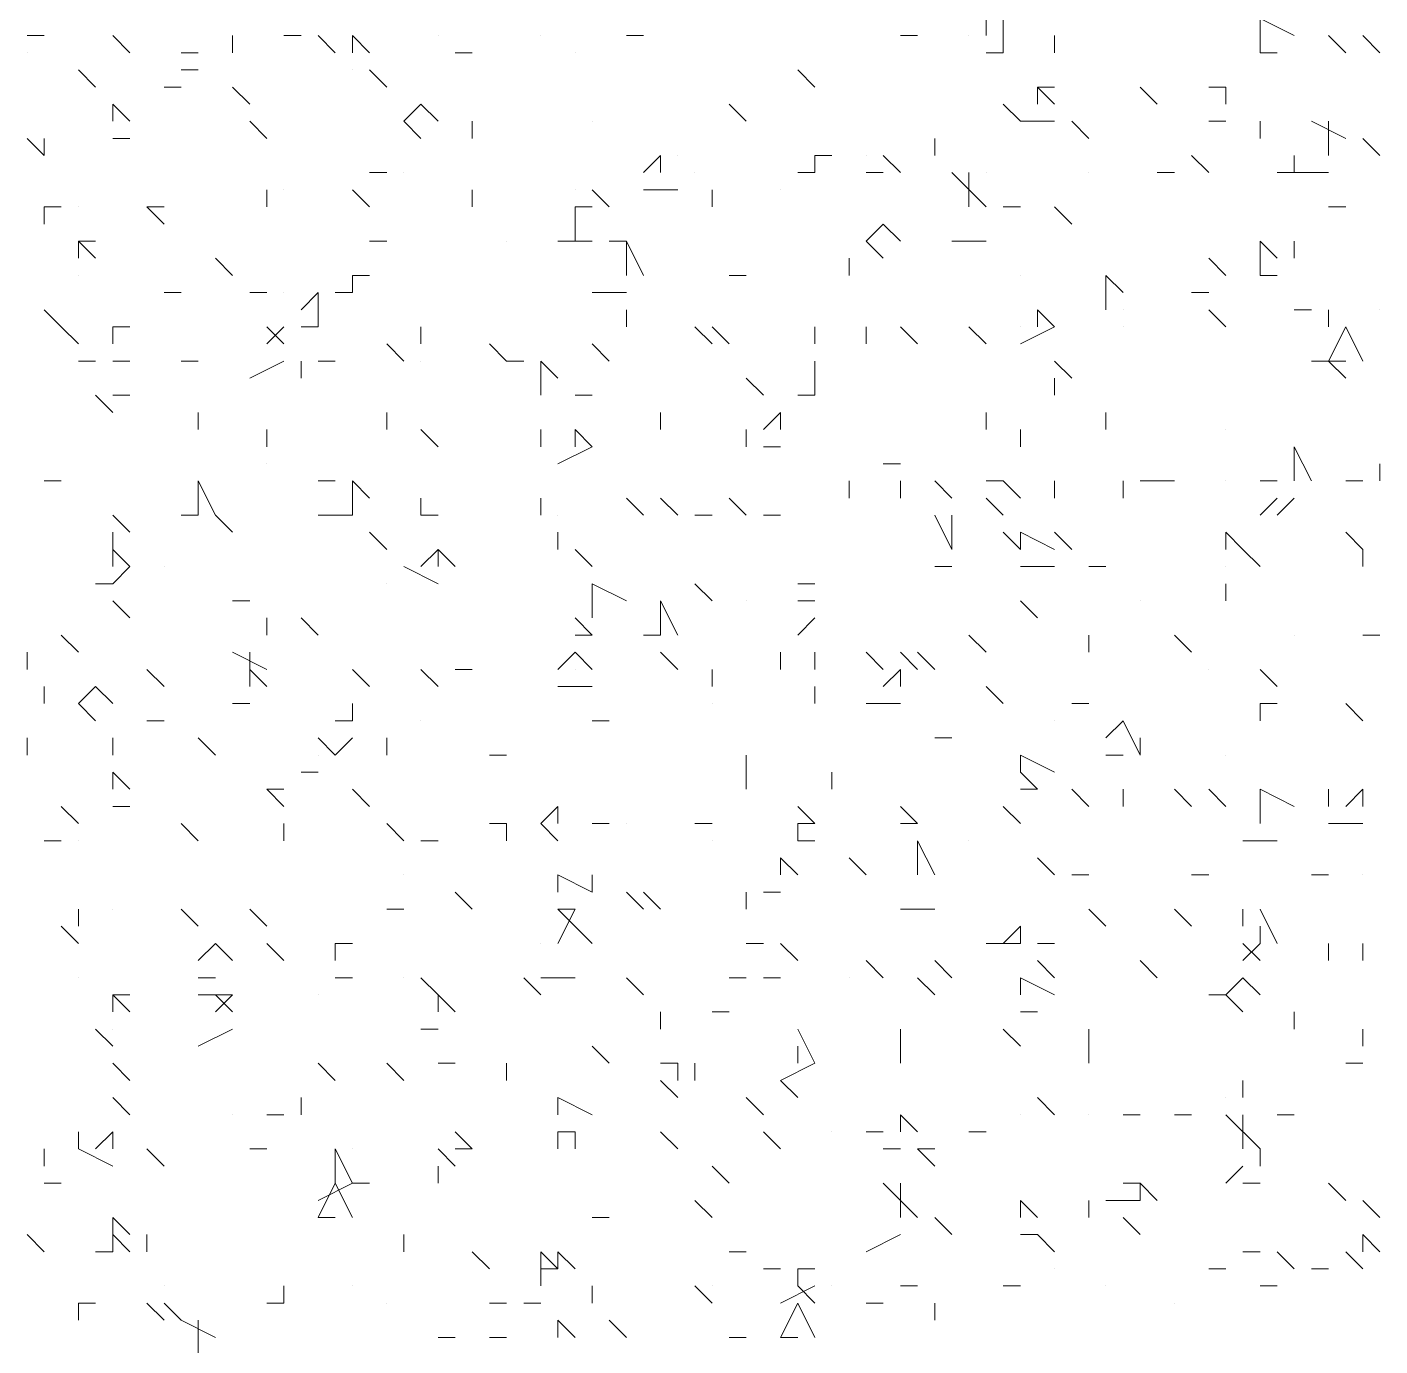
# Model space of a CAD drawing. Header units: millimetres. Extents: x 2928 to 3112, y 1220 to 1280.
# Drawn here: x 3000.0355 to 3000.2988, y 1265.4423 to 1265.699 of the extents above; entities that cross this region are included whole.
import ezdxf

# ---------------------------------------------------------------- set-up
doc = ezdxf.new("R2010")
doc.units = ezdxf.units.MM

msp = doc.modelspace()

# ---------------------------------------------------------------- linework, layer by layer
at = {"color": 92, "linetype": 'Continuous', "lineweight": 5, "true_color": 0x00b800}
for points in [[(3000.22216, 1265.70064), (3000.22216, 1265.6973), (3000.22216, 1265.6973)], [(3000.22549, 1265.70064), (3000.22549, 1265.69397), (3000.22549, 1265.69397)], [(3000.27549, 1265.70064), (3000.28216, 1265.6973), (3000.28216, 1265.6973)], [(3000.27549, 1265.70064), (3000.27549, 1265.69397), (3000.27549, 1265.69397)], [(3000.03882, 1265.6973), (3000.03549, 1265.6973), (3000.03549, 1265.6973)], [(3000.05549, 1265.69397), (3000.05216, 1265.6973), (3000.05216, 1265.6973)], [(3000.07549, 1265.69397), (3000.07549, 1265.6973), (3000.07549, 1265.6973)], [(3000.08549, 1265.6973), (3000.08882, 1265.6973), (3000.08882, 1265.6973)], [(3000.09549, 1265.69397), (3000.09216, 1265.6973), (3000.09216, 1265.6973)], [(3000.09882, 1265.6973), (3000.10216, 1265.69397), (3000.10216, 1265.69397)], [(3000.09882, 1265.6973), (3000.09882, 1265.69397), (3000.09882, 1265.69397)], [(3000.15549, 1265.6973), (3000.15216, 1265.6973), (3000.15216, 1265.6973)], [(3000.20883, 1265.6973), (3000.20549, 1265.6973), (3000.20549, 1265.6973)], [(3000.23549, 1265.69397), (3000.23549, 1265.6973), (3000.23549, 1265.6973)], [(3000.29216, 1265.69397), (3000.28883, 1265.6973), (3000.28883, 1265.6973)], [(3000.29883, 1265.69397), (3000.29549, 1265.6973), (3000.29549, 1265.6973)], [(3000.06882, 1265.69397), (3000.06549, 1265.69397), (3000.06549, 1265.69397)], [(3000.12216, 1265.69397), (3000.11882, 1265.69397), (3000.11882, 1265.69397)], [(3000.22216, 1265.69397), (3000.22549, 1265.69397), (3000.22549, 1265.69397)], [(3000.27549, 1265.69397), (3000.27883, 1265.69397), (3000.27883, 1265.69397)], [(3000.04882, 1265.6873), (3000.04549, 1265.69064), (3000.04549, 1265.69064)], [(3000.06549, 1265.69064), (3000.06882, 1265.69064), (3000.06882, 1265.69064)], [(3000.10549, 1265.6873), (3000.10216, 1265.69064), (3000.10216, 1265.69064)], [(3000.18882, 1265.6873), (3000.18549, 1265.69064), (3000.18549, 1265.69064)], [(3000.06549, 1265.6873), (3000.06216, 1265.6873), (3000.06216, 1265.6873)], [(3000.07882, 1265.68397), (3000.07549, 1265.6873), (3000.07549, 1265.6873)], [(3000.23216, 1265.6873), (3000.23549, 1265.6873), (3000.23549, 1265.6873)], [(3000.23216, 1265.6873), (3000.23216, 1265.68397), (3000.23216, 1265.68397)], [(3000.23549, 1265.68397), (3000.23216, 1265.6873), (3000.23216, 1265.6873)], [(3000.25549, 1265.68397), (3000.25216, 1265.6873), (3000.25216, 1265.6873)], [(3000.26883, 1265.6873), (3000.26549, 1265.6873), (3000.26549, 1265.6873)], [(3000.26883, 1265.6873), (3000.26883, 1265.68397), (3000.26883, 1265.68397)], [(3000.26883, 1265.6873), (3000.26883, 1265.68397), (3000.26883, 1265.68397)], [(3000.05216, 1265.68397), (3000.05549, 1265.68064), (3000.05549, 1265.68064)], [(3000.05216, 1265.68397), (3000.05216, 1265.68064), (3000.05216, 1265.68064)], [(3000.11216, 1265.68397), (3000.10882, 1265.68064), (3000.10882, 1265.68064)], [(3000.11216, 1265.68397), (3000.11549, 1265.68064), (3000.11549, 1265.68064)], [(3000.17549, 1265.68064), (3000.17216, 1265.68397), (3000.17216, 1265.68397)], [(3000.22883, 1265.68064), (3000.22549, 1265.68397), (3000.22549, 1265.68397)], [(3000.08216, 1265.6773), (3000.07882, 1265.68064), (3000.07882, 1265.68064)], [(3000.10882, 1265.68064), (3000.11216, 1265.6773), (3000.11216, 1265.6773)], [(3000.12216, 1265.6773), (3000.12216, 1265.68064), (3000.12216, 1265.68064)], [(3000.22883, 1265.68064), (3000.23549, 1265.68064), (3000.23549, 1265.68064)], [(3000.24216, 1265.6773), (3000.23883, 1265.68064), (3000.23883, 1265.68064)], [(3000.26549, 1265.68064), (3000.26883, 1265.68064), (3000.26883, 1265.68064)], [(3000.27549, 1265.6773), (3000.27549, 1265.68064), (3000.27549, 1265.68064)], [(3000.28549, 1265.68064), (3000.29216, 1265.6773), (3000.29216, 1265.6773)], [(3000.28883, 1265.68064), (3000.28883, 1265.67397), (3000.28883, 1265.67397)], [(3000.03882, 1265.67397), (3000.03549, 1265.6773), (3000.03549, 1265.6773)], [(3000.03882, 1265.67397), (3000.03882, 1265.6773), (3000.03882, 1265.6773)], [(3000.05216, 1265.6773), (3000.05549, 1265.6773), (3000.05549, 1265.6773)], [(3000.21216, 1265.67397), (3000.21216, 1265.6773), (3000.21216, 1265.6773)], [(3000.29883, 1265.67397), (3000.29549, 1265.6773), (3000.29549, 1265.6773)], [(3000.15882, 1265.67397), (3000.15549, 1265.67064), (3000.15549, 1265.67064)], [(3000.15882, 1265.67397), (3000.15882, 1265.67064), (3000.15882, 1265.67064)], [(3000.18882, 1265.67397), (3000.19216, 1265.67397), (3000.19216, 1265.67397)], [(3000.18882, 1265.67397), (3000.18882, 1265.67064), (3000.18882, 1265.67064)], [(3000.20549, 1265.67064), (3000.20216, 1265.67397), (3000.20216, 1265.67397)], [(3000.26549, 1265.67064), (3000.26216, 1265.67397), (3000.26216, 1265.67397)], [(3000.28216, 1265.67064), (3000.28216, 1265.67397), (3000.28216, 1265.67397)], [(3000.10549, 1265.67064), (3000.10216, 1265.67064), (3000.10216, 1265.67064)], [(3000.18549, 1265.67064), (3000.18882, 1265.67064), (3000.18882, 1265.67064)], [(3000.20216, 1265.67064), (3000.19883, 1265.67064), (3000.19883, 1265.67064)], [(3000.21549, 1265.67064), (3000.22216, 1265.66397), (3000.22216, 1265.66397)], [(3000.21883, 1265.67064), (3000.21883, 1265.66397), (3000.21883, 1265.66397)], [(3000.25883, 1265.67064), (3000.25549, 1265.67064), (3000.25549, 1265.67064)], [(3000.28216, 1265.67064), (3000.27883, 1265.67064), (3000.27883, 1265.67064)], [(3000.28216, 1265.67064), (3000.28883, 1265.67064), (3000.28883, 1265.67064)], [(3000.08216, 1265.66397), (3000.08216, 1265.6673), (3000.08216, 1265.6673)], [(3000.10216, 1265.66397), (3000.09882, 1265.6673), (3000.09882, 1265.6673)], [(3000.12216, 1265.66397), (3000.12216, 1265.6673), (3000.12216, 1265.6673)], [(3000.14882, 1265.66397), (3000.14549, 1265.6673), (3000.14549, 1265.6673)], [(3000.15549, 1265.6673), (3000.15882, 1265.6673), (3000.15882, 1265.6673)], [(3000.16216, 1265.6673), (3000.15882, 1265.6673), (3000.15882, 1265.6673)], [(3000.16882, 1265.66397), (3000.16882, 1265.6673), (3000.16882, 1265.6673)], [(3000.04216, 1265.66397), (3000.03882, 1265.66397), (3000.03882, 1265.66397)], [(3000.03882, 1265.66064), (3000.03882, 1265.66397), (3000.03882, 1265.66397)], [(3000.06216, 1265.66397), (3000.05882, 1265.66397), (3000.05882, 1265.66397)], [(3000.06216, 1265.66064), (3000.05882, 1265.66397), (3000.05882, 1265.66397)], [(3000.14216, 1265.66397), (3000.14549, 1265.66397), (3000.14549, 1265.66397)], [(3000.14216, 1265.66397), (3000.14216, 1265.66064), (3000.14216, 1265.66064)], [(3000.22883, 1265.66397), (3000.22549, 1265.66397), (3000.22549, 1265.66397)], [(3000.23883, 1265.66064), (3000.23549, 1265.66397), (3000.23549, 1265.66397)], [(3000.29216, 1265.66397), (3000.28883, 1265.66397), (3000.28883, 1265.66397)], [(3000.14216, 1265.6573), (3000.14216, 1265.66064), (3000.14216, 1265.66064)], [(3000.20216, 1265.66064), (3000.19883, 1265.6573), (3000.19883, 1265.6573)], [(3000.20216, 1265.66064), (3000.20549, 1265.6573), (3000.20549, 1265.6573)], [(3000.04549, 1265.6573), (3000.04882, 1265.65397), (3000.04882, 1265.65397)], [(3000.04549, 1265.6573), (3000.04549, 1265.65397), (3000.04549, 1265.65397)], [(3000.04882, 1265.6573), (3000.04549, 1265.6573), (3000.04549, 1265.6573)], [(3000.10549, 1265.6573), (3000.10216, 1265.6573), (3000.10216, 1265.6573)], [(3000.13882, 1265.6573), (3000.14549, 1265.6573), (3000.14549, 1265.6573)], [(3000.15216, 1265.6573), (3000.14882, 1265.6573), (3000.14882, 1265.6573)], [(3000.15216, 1265.6573), (3000.15549, 1265.65064), (3000.15549, 1265.65064)], [(3000.15216, 1265.6573), (3000.15216, 1265.65064), (3000.15216, 1265.65064)], [(3000.19883, 1265.6573), (3000.20216, 1265.65397), (3000.20216, 1265.65397)], [(3000.21549, 1265.6573), (3000.22216, 1265.6573), (3000.22216, 1265.6573)], [(3000.27549, 1265.6573), (3000.27883, 1265.65397), (3000.27883, 1265.65397)], [(3000.27549, 1265.6573), (3000.27549, 1265.65064), (3000.27549, 1265.65064)], [(3000.28216, 1265.65397), (3000.28216, 1265.6573), (3000.28216, 1265.6573)], [(3000.07549, 1265.65064), (3000.07216, 1265.65397), (3000.07216, 1265.65397)], [(3000.19549, 1265.65064), (3000.19549, 1265.65397), (3000.19549, 1265.65397)], [(3000.26883, 1265.65064), (3000.26549, 1265.65397), (3000.26549, 1265.65397)], [(3000.09882, 1265.65064), (3000.10216, 1265.65064), (3000.10216, 1265.65064)], [(3000.09882, 1265.65064), (3000.09882, 1265.6473), (3000.09882, 1265.6473)], [(3000.17549, 1265.65064), (3000.17216, 1265.65064), (3000.17216, 1265.65064)], [(3000.17549, 1265.65064), (3000.17216, 1265.65064), (3000.17216, 1265.65064)], [(3000.24549, 1265.65064), (3000.24883, 1265.6473), (3000.24883, 1265.6473)], [(3000.24549, 1265.65064), (3000.24549, 1265.6473), (3000.24549, 1265.6473)], [(3000.27549, 1265.65064), (3000.27883, 1265.65064), (3000.27883, 1265.65064)], [(3000.06549, 1265.6473), (3000.06216, 1265.6473), (3000.06216, 1265.6473)], [(3000.08216, 1265.6473), (3000.07882, 1265.6473), (3000.07882, 1265.6473)], [(3000.09216, 1265.6473), (3000.08882, 1265.64397), (3000.08882, 1265.64397)], [(3000.09216, 1265.6473), (3000.09216, 1265.64064), (3000.09216, 1265.64064)], [(3000.09549, 1265.6473), (3000.09882, 1265.6473), (3000.09882, 1265.6473)], [(3000.14549, 1265.6473), (3000.15216, 1265.6473), (3000.15216, 1265.6473)], [(3000.24549, 1265.6473), (3000.24549, 1265.64397), (3000.24549, 1265.64397)], [(3000.26549, 1265.6473), (3000.26216, 1265.6473), (3000.26216, 1265.6473)], [(3000.04216, 1265.64064), (3000.03882, 1265.64397), (3000.03882, 1265.64397)], [(3000.15216, 1265.64064), (3000.15216, 1265.64397), (3000.15216, 1265.64397)], [(3000.23216, 1265.64397), (3000.23549, 1265.64064), (3000.23549, 1265.64064)], [(3000.23216, 1265.64397), (3000.23216, 1265.64064), (3000.23216, 1265.64064)], [(3000.26883, 1265.64064), (3000.26549, 1265.64397), (3000.26549, 1265.64397)], [(3000.28549, 1265.64397), (3000.28216, 1265.64397), (3000.28216, 1265.64397)], [(3000.28883, 1265.64064), (3000.28883, 1265.64397), (3000.28883, 1265.64397)], [(3000.04549, 1265.6373), (3000.04216, 1265.64064), (3000.04216, 1265.64064)], [(3000.05216, 1265.64064), (3000.05549, 1265.64064), (3000.05549, 1265.64064)], [(3000.05216, 1265.64064), (3000.05216, 1265.6373), (3000.05216, 1265.6373)], [(3000.08216, 1265.64064), (3000.08549, 1265.6373), (3000.08549, 1265.6373)], [(3000.08549, 1265.64064), (3000.08216, 1265.6373), (3000.08216, 1265.6373)], [(3000.08882, 1265.64064), (3000.09216, 1265.64064), (3000.09216, 1265.64064)], [(3000.11216, 1265.6373), (3000.11216, 1265.64064), (3000.11216, 1265.64064)], [(3000.16882, 1265.6373), (3000.16549, 1265.64064), (3000.16549, 1265.64064)], [(3000.16882, 1265.6373), (3000.16549, 1265.64064), (3000.16549, 1265.64064)], [(3000.17216, 1265.6373), (3000.16882, 1265.64064), (3000.16882, 1265.64064)], [(3000.18882, 1265.6373), (3000.18882, 1265.64064), (3000.18882, 1265.64064)], [(3000.19883, 1265.6373), (3000.19883, 1265.64064), (3000.19883, 1265.64064)], [(3000.20883, 1265.6373), (3000.20549, 1265.64064), (3000.20549, 1265.64064)], [(3000.20883, 1265.6373), (3000.20549, 1265.64064), (3000.20549, 1265.64064)], [(3000.22216, 1265.6373), (3000.21883, 1265.64064), (3000.21883, 1265.64064)], [(3000.22883, 1265.6373), (3000.23549, 1265.64064), (3000.23549, 1265.64064)], [(3000.29216, 1265.64064), (3000.28883, 1265.63397), (3000.28883, 1265.63397)], [(3000.29216, 1265.64064), (3000.29549, 1265.63397), (3000.29549, 1265.63397)], [(3000.10882, 1265.63397), (3000.10549, 1265.6373), (3000.10549, 1265.6373)], [(3000.12882, 1265.63397), (3000.12549, 1265.6373), (3000.12549, 1265.6373)], [(3000.14882, 1265.63397), (3000.14549, 1265.6373), (3000.14549, 1265.6373)], [(3000.04882, 1265.63397), (3000.04549, 1265.63397), (3000.04549, 1265.63397)], [(3000.05216, 1265.63397), (3000.05549, 1265.63397), (3000.05549, 1265.63397)], [(3000.06882, 1265.63397), (3000.06549, 1265.63397), (3000.06549, 1265.63397)], [(3000.07882, 1265.63064), (3000.08549, 1265.63397), (3000.08549, 1265.63397)], [(3000.08882, 1265.63064), (3000.08882, 1265.63397), (3000.08882, 1265.63397)], [(3000.09549, 1265.63397), (3000.09216, 1265.63397), (3000.09216, 1265.63397)], [(3000.13216, 1265.63397), (3000.12882, 1265.63397), (3000.12882, 1265.63397)], [(3000.13549, 1265.63397), (3000.13882, 1265.63064), (3000.13882, 1265.63064)], [(3000.13549, 1265.63397), (3000.13549, 1265.63064), (3000.13549, 1265.63064)], [(3000.18882, 1265.63397), (3000.18882, 1265.63064), (3000.18882, 1265.63064)], [(3000.18882, 1265.63397), (3000.18882, 1265.6273), (3000.18882, 1265.6273)], [(3000.23883, 1265.63064), (3000.23549, 1265.63397), (3000.23549, 1265.63397)], [(3000.28883, 1265.63397), (3000.28549, 1265.63397), (3000.28549, 1265.63397)], [(3000.28883, 1265.63397), (3000.29216, 1265.63397), (3000.29216, 1265.63397)], [(3000.29216, 1265.63064), (3000.28883, 1265.63397), (3000.28883, 1265.63397)], [(3000.13549, 1265.63064), (3000.13549, 1265.6273), (3000.13549, 1265.6273)], [(3000.17882, 1265.6273), (3000.17549, 1265.63064), (3000.17549, 1265.63064)], [(3000.23549, 1265.6273), (3000.23549, 1265.63064), (3000.23549, 1265.63064)], [(3000.05216, 1265.62397), (3000.04882, 1265.6273), (3000.04882, 1265.6273)], [(3000.05549, 1265.6273), (3000.05216, 1265.6273), (3000.05216, 1265.6273)], [(3000.14549, 1265.6273), (3000.14216, 1265.6273), (3000.14216, 1265.6273)], [(3000.18549, 1265.6273), (3000.18882, 1265.6273), (3000.18882, 1265.6273)], [(3000.06882, 1265.62064), (3000.06882, 1265.62397), (3000.06882, 1265.62397)], [(3000.10549, 1265.62064), (3000.10549, 1265.62397), (3000.10549, 1265.62397)], [(3000.15882, 1265.62064), (3000.15882, 1265.62397), (3000.15882, 1265.62397)], [(3000.18216, 1265.62397), (3000.17882, 1265.62064), (3000.17882, 1265.62064)], [(3000.18216, 1265.62397), (3000.18216, 1265.62064), (3000.18216, 1265.62064)], [(3000.22216, 1265.62064), (3000.22216, 1265.62397), (3000.22216, 1265.62397)], [(3000.24549, 1265.62064), (3000.24549, 1265.62397), (3000.24549, 1265.62397)], [(3000.08216, 1265.6173), (3000.08216, 1265.62064), (3000.08216, 1265.62064)], [(3000.11549, 1265.6173), (3000.11216, 1265.62064), (3000.11216, 1265.62064)], [(3000.13549, 1265.6173), (3000.13549, 1265.62064), (3000.13549, 1265.62064)], [(3000.14216, 1265.62064), (3000.14549, 1265.6173), (3000.14549, 1265.6173)], [(3000.14216, 1265.62064), (3000.14216, 1265.6173), (3000.14216, 1265.6173)], [(3000.17549, 1265.6173), (3000.17549, 1265.62064), (3000.17549, 1265.62064)], [(3000.22883, 1265.6173), (3000.22883, 1265.62064), (3000.22883, 1265.62064)], [(3000.13882, 1265.61397), (3000.14549, 1265.6173), (3000.14549, 1265.6173)], [(3000.17882, 1265.6173), (3000.18216, 1265.6173), (3000.18216, 1265.6173)], [(3000.28216, 1265.6173), (3000.28549, 1265.61064), (3000.28549, 1265.61064)], [(3000.28216, 1265.6173), (3000.28216, 1265.61064), (3000.28216, 1265.61064)], [(3000.20549, 1265.61397), (3000.20216, 1265.61397), (3000.20216, 1265.61397)], [(3000.29883, 1265.61064), (3000.29883, 1265.61397), (3000.29883, 1265.61397)], [(3000.04216, 1265.61064), (3000.03882, 1265.61064), (3000.03882, 1265.61064)], [(3000.06882, 1265.61064), (3000.07216, 1265.60397), (3000.07216, 1265.60397)], [(3000.06882, 1265.61064), (3000.06882, 1265.60397), (3000.06882, 1265.60397)], [(3000.09549, 1265.61064), (3000.09216, 1265.61064), (3000.09216, 1265.61064)], [(3000.09882, 1265.61064), (3000.10216, 1265.6073), (3000.10216, 1265.6073)], [(3000.09882, 1265.61064), (3000.09882, 1265.60397), (3000.09882, 1265.60397)], [(3000.19549, 1265.6073), (3000.19549, 1265.61064), (3000.19549, 1265.61064)], [(3000.20549, 1265.6073), (3000.20549, 1265.61064), (3000.20549, 1265.61064)], [(3000.21549, 1265.6073), (3000.21216, 1265.61064), (3000.21216, 1265.61064)], [(3000.22549, 1265.61064), (3000.22216, 1265.61064), (3000.22216, 1265.61064)], [(3000.22549, 1265.61064), (3000.22883, 1265.6073), (3000.22883, 1265.6073)], [(3000.23549, 1265.6073), (3000.23549, 1265.61064), (3000.23549, 1265.61064)], [(3000.24883, 1265.6073), (3000.24883, 1265.61064), (3000.24883, 1265.61064)], [(3000.25549, 1265.61064), (3000.25216, 1265.61064), (3000.25216, 1265.61064)], [(3000.25883, 1265.61064), (3000.25549, 1265.61064), (3000.25549, 1265.61064)], [(3000.27549, 1265.61064), (3000.27883, 1265.61064), (3000.27883, 1265.61064)], [(3000.29549, 1265.61064), (3000.29216, 1265.61064), (3000.29216, 1265.61064)], [(3000.11216, 1265.60397), (3000.11216, 1265.6073), (3000.11216, 1265.6073)], [(3000.13549, 1265.60397), (3000.13549, 1265.6073), (3000.13549, 1265.6073)], [(3000.15549, 1265.60397), (3000.15216, 1265.6073), (3000.15216, 1265.6073)], [(3000.16216, 1265.60397), (3000.15882, 1265.6073), (3000.15882, 1265.6073)], [(3000.17549, 1265.60397), (3000.17216, 1265.6073), (3000.17216, 1265.6073)], [(3000.22216, 1265.6073), (3000.22549, 1265.60397), (3000.22549, 1265.60397)], [(3000.27549, 1265.60397), (3000.27883, 1265.6073), (3000.27883, 1265.6073)], [(3000.27883, 1265.60397), (3000.28216, 1265.6073), (3000.28216, 1265.6073)], [(3000.05549, 1265.60064), (3000.05216, 1265.60397), (3000.05216, 1265.60397)], [(3000.06549, 1265.60397), (3000.06882, 1265.60397), (3000.06882, 1265.60397)], [(3000.07549, 1265.60064), (3000.07216, 1265.60397), (3000.07216, 1265.60397)], [(3000.09549, 1265.60397), (3000.09216, 1265.60397), (3000.09216, 1265.60397)], [(3000.09549, 1265.60397), (3000.09882, 1265.60397), (3000.09882, 1265.60397)], [(3000.11549, 1265.60397), (3000.11216, 1265.60397), (3000.11216, 1265.60397)], [(3000.16882, 1265.60397), (3000.16549, 1265.60397), (3000.16549, 1265.60397)], [(3000.18216, 1265.60397), (3000.17882, 1265.60397), (3000.17882, 1265.60397)], [(3000.21216, 1265.60397), (3000.21549, 1265.5973), (3000.21549, 1265.5973)], [(3000.21549, 1265.60397), (3000.21549, 1265.5973), (3000.21549, 1265.5973)], [(3000.05216, 1265.5973), (3000.05216, 1265.60064), (3000.05216, 1265.60064)], [(3000.10549, 1265.5973), (3000.10216, 1265.60064), (3000.10216, 1265.60064)], [(3000.13882, 1265.5973), (3000.13882, 1265.60064), (3000.13882, 1265.60064)], [(3000.22883, 1265.5973), (3000.22549, 1265.60064), (3000.22549, 1265.60064)], [(3000.22883, 1265.60064), (3000.23549, 1265.5973), (3000.23549, 1265.5973)], [(3000.22883, 1265.60064), (3000.22883, 1265.5973), (3000.22883, 1265.5973)], [(3000.23883, 1265.5973), (3000.23549, 1265.60064), (3000.23549, 1265.60064)], [(3000.26883, 1265.60064), (3000.27216, 1265.5973), (3000.27216, 1265.5973)], [(3000.26883, 1265.60064), (3000.26883, 1265.5973), (3000.26883, 1265.5973)], [(3000.29549, 1265.5973), (3000.29216, 1265.60064), (3000.29216, 1265.60064)], [(3000.05216, 1265.5973), (3000.05549, 1265.59397), (3000.05549, 1265.59397)], [(3000.05216, 1265.5973), (3000.05216, 1265.59397), (3000.05216, 1265.59397)], [(3000.11549, 1265.5973), (3000.11216, 1265.59397), (3000.11216, 1265.59397)], [(3000.11549, 1265.5973), (3000.11549, 1265.59397), (3000.11549, 1265.59397)], [(3000.11882, 1265.59397), (3000.11549, 1265.5973), (3000.11549, 1265.5973)], [(3000.14549, 1265.59397), (3000.14216, 1265.5973), (3000.14216, 1265.5973)], [(3000.27549, 1265.59397), (3000.27216, 1265.5973), (3000.27216, 1265.5973)], [(3000.29549, 1265.59397), (3000.29549, 1265.5973), (3000.29549, 1265.5973)], [(3000.05216, 1265.59064), (3000.05549, 1265.59397), (3000.05549, 1265.59397)], [(3000.10882, 1265.59397), (3000.11549, 1265.59064), (3000.11549, 1265.59064)], [(3000.21216, 1265.59397), (3000.21549, 1265.59397), (3000.21549, 1265.59397)], [(3000.22883, 1265.59397), (3000.23549, 1265.59397), (3000.23549, 1265.59397)], [(3000.24549, 1265.59397), (3000.24216, 1265.59397), (3000.24216, 1265.59397)], [(3000.05216, 1265.59064), (3000.04882, 1265.59064), (3000.04882, 1265.59064)], [(3000.14549, 1265.59064), (3000.15216, 1265.5873), (3000.15216, 1265.5873)], [(3000.14549, 1265.59064), (3000.14549, 1265.58397), (3000.14549, 1265.58397)], [(3000.16882, 1265.5873), (3000.16549, 1265.59064), (3000.16549, 1265.59064)], [(3000.18882, 1265.59064), (3000.18549, 1265.59064), (3000.18549, 1265.59064)], [(3000.26883, 1265.5873), (3000.26883, 1265.59064), (3000.26883, 1265.59064)], [(3000.05549, 1265.58397), (3000.05216, 1265.5873), (3000.05216, 1265.5873)], [(3000.07882, 1265.5873), (3000.07549, 1265.5873), (3000.07549, 1265.5873)], [(3000.15882, 1265.5873), (3000.16216, 1265.58064), (3000.16216, 1265.58064)], [(3000.15882, 1265.5873), (3000.15882, 1265.58064), (3000.15882, 1265.58064)], [(3000.18549, 1265.5873), (3000.18882, 1265.5873), (3000.18882, 1265.5873)], [(3000.23216, 1265.58397), (3000.22883, 1265.5873), (3000.22883, 1265.5873)], [(3000.08216, 1265.58064), (3000.08216, 1265.58397), (3000.08216, 1265.58397)], [(3000.09216, 1265.58064), (3000.08882, 1265.58397), (3000.08882, 1265.58397)], [(3000.14549, 1265.58064), (3000.14216, 1265.58397), (3000.14216, 1265.58397)], [(3000.18549, 1265.58064), (3000.18882, 1265.58397), (3000.18882, 1265.58397)], [(3000.04549, 1265.5773), (3000.04216, 1265.58064), (3000.04216, 1265.58064)], [(3000.14216, 1265.58064), (3000.14549, 1265.58064), (3000.14549, 1265.58064)], [(3000.15549, 1265.58064), (3000.15882, 1265.58064), (3000.15882, 1265.58064)], [(3000.22216, 1265.5773), (3000.21883, 1265.58064), (3000.21883, 1265.58064)], [(3000.24216, 1265.5773), (3000.24216, 1265.58064), (3000.24216, 1265.58064)], [(3000.26216, 1265.5773), (3000.25883, 1265.58064), (3000.25883, 1265.58064)], [(3000.29883, 1265.58064), (3000.29549, 1265.58064), (3000.29549, 1265.58064)], [(3000.03549, 1265.57397), (3000.03549, 1265.5773), (3000.03549, 1265.5773)], [(3000.07549, 1265.5773), (3000.08216, 1265.57397), (3000.08216, 1265.57397)], [(3000.07882, 1265.5773), (3000.07882, 1265.57064), (3000.07882, 1265.57064)], [(3000.14216, 1265.5773), (3000.13882, 1265.57397), (3000.13882, 1265.57397)], [(3000.14216, 1265.5773), (3000.14549, 1265.57397), (3000.14549, 1265.57397)], [(3000.16216, 1265.57397), (3000.15882, 1265.5773), (3000.15882, 1265.5773)], [(3000.18216, 1265.57397), (3000.18216, 1265.5773), (3000.18216, 1265.5773)], [(3000.18882, 1265.57397), (3000.18882, 1265.5773), (3000.18882, 1265.5773)], [(3000.20216, 1265.57397), (3000.19883, 1265.5773), (3000.19883, 1265.5773)], [(3000.20883, 1265.57397), (3000.20549, 1265.5773), (3000.20549, 1265.5773)], [(3000.21216, 1265.57397), (3000.20883, 1265.5773), (3000.20883, 1265.5773)], [(3000.06216, 1265.57064), (3000.05882, 1265.57397), (3000.05882, 1265.57397)], [(3000.08216, 1265.57064), (3000.07882, 1265.57397), (3000.07882, 1265.57397)], [(3000.08216, 1265.57064), (3000.07882, 1265.57397), (3000.07882, 1265.57397)], [(3000.10216, 1265.57064), (3000.09882, 1265.57397), (3000.09882, 1265.57397)], [(3000.10216, 1265.57064), (3000.09882, 1265.57397), (3000.09882, 1265.57397)], [(3000.11549, 1265.57064), (3000.11216, 1265.57397), (3000.11216, 1265.57397)], [(3000.12216, 1265.57397), (3000.11882, 1265.57397), (3000.11882, 1265.57397)], [(3000.16882, 1265.57064), (3000.16882, 1265.57397), (3000.16882, 1265.57397)], [(3000.20549, 1265.57397), (3000.20216, 1265.57064), (3000.20216, 1265.57064)], [(3000.20549, 1265.57397), (3000.20549, 1265.57064), (3000.20549, 1265.57064)], [(3000.27883, 1265.57064), (3000.27549, 1265.57397), (3000.27549, 1265.57397)], [(3000.03882, 1265.5673), (3000.03882, 1265.57064), (3000.03882, 1265.57064)], [(3000.04882, 1265.57064), (3000.04549, 1265.5673), (3000.04549, 1265.5673)], [(3000.04882, 1265.57064), (3000.05216, 1265.5673), (3000.05216, 1265.5673)], [(3000.13882, 1265.57064), (3000.14549, 1265.57064), (3000.14549, 1265.57064)], [(3000.18882, 1265.5673), (3000.18882, 1265.57064), (3000.18882, 1265.57064)], [(3000.22549, 1265.5673), (3000.22216, 1265.57064), (3000.22216, 1265.57064)], [(3000.04549, 1265.5673), (3000.04882, 1265.56397), (3000.04882, 1265.56397)], [(3000.07549, 1265.5673), (3000.07882, 1265.5673), (3000.07882, 1265.5673)], [(3000.09882, 1265.5673), (3000.09882, 1265.56397), (3000.09882, 1265.56397)], [(3000.19883, 1265.5673), (3000.20549, 1265.5673), (3000.20549, 1265.5673)], [(3000.24216, 1265.5673), (3000.23883, 1265.5673), (3000.23883, 1265.5673)], [(3000.27549, 1265.5673), (3000.27883, 1265.5673), (3000.27883, 1265.5673)], [(3000.27549, 1265.5673), (3000.27549, 1265.56397), (3000.27549, 1265.56397)], [(3000.29549, 1265.56397), (3000.29216, 1265.5673), (3000.29216, 1265.5673)], [(3000.06216, 1265.56397), (3000.05882, 1265.56397), (3000.05882, 1265.56397)], [(3000.09882, 1265.56397), (3000.09549, 1265.56397), (3000.09549, 1265.56397)], [(3000.14882, 1265.56397), (3000.14549, 1265.56397), (3000.14549, 1265.56397)], [(3000.24883, 1265.56397), (3000.24549, 1265.56063), (3000.24549, 1265.56063)], [(3000.24883, 1265.56397), (3000.25216, 1265.5573), (3000.25216, 1265.5573)], [(3000.03549, 1265.5573), (3000.03549, 1265.56063), (3000.03549, 1265.56063)], [(3000.05216, 1265.5573), (3000.05216, 1265.56063), (3000.05216, 1265.56063)], [(3000.07216, 1265.5573), (3000.06882, 1265.56063), (3000.06882, 1265.56063)], [(3000.09216, 1265.56063), (3000.09549, 1265.5573), (3000.09549, 1265.5573)], [(3000.09549, 1265.5573), (3000.09882, 1265.56063), (3000.09882, 1265.56063)], [(3000.10549, 1265.5573), (3000.10549, 1265.56063), (3000.10549, 1265.56063)], [(3000.21549, 1265.56063), (3000.21216, 1265.56063), (3000.21216, 1265.56063)], [(3000.25216, 1265.5573), (3000.25216, 1265.56063), (3000.25216, 1265.56063)], [(3000.12882, 1265.5573), (3000.12549, 1265.5573), (3000.12549, 1265.5573)], [(3000.17549, 1265.55397), (3000.17549, 1265.5573), (3000.17549, 1265.5573)], [(3000.22883, 1265.5573), (3000.23549, 1265.55397), (3000.23549, 1265.55397)], [(3000.22883, 1265.5573), (3000.22883, 1265.55397), (3000.22883, 1265.55397)], [(3000.24549, 1265.5573), (3000.24883, 1265.5573), (3000.24883, 1265.5573)], [(3000.05216, 1265.55397), (3000.05549, 1265.55063), (3000.05549, 1265.55063)], [(3000.05216, 1265.55397), (3000.05216, 1265.55063), (3000.05216, 1265.55063)], [(3000.08882, 1265.55397), (3000.09216, 1265.55397), (3000.09216, 1265.55397)], [(3000.17549, 1265.55063), (3000.17549, 1265.55397), (3000.17549, 1265.55397)], [(3000.19216, 1265.55063), (3000.19216, 1265.55397), (3000.19216, 1265.55397)], [(3000.23216, 1265.55063), (3000.22883, 1265.55397), (3000.22883, 1265.55397)], [(3000.08549, 1265.5473), (3000.08216, 1265.55063), (3000.08216, 1265.55063)], [(3000.08549, 1265.55063), (3000.08216, 1265.55063), (3000.08216, 1265.55063)], [(3000.10216, 1265.5473), (3000.09882, 1265.55063), (3000.09882, 1265.55063)], [(3000.22883, 1265.55063), (3000.23216, 1265.55063), (3000.23216, 1265.55063)], [(3000.24216, 1265.5473), (3000.23883, 1265.55063), (3000.23883, 1265.55063)], [(3000.24883, 1265.5473), (3000.24883, 1265.55063), (3000.24883, 1265.55063)], [(3000.26216, 1265.5473), (3000.25883, 1265.55063), (3000.25883, 1265.55063)], [(3000.26883, 1265.5473), (3000.26549, 1265.55063), (3000.26549, 1265.55063)], [(3000.27549, 1265.55063), (3000.28216, 1265.5473), (3000.28216, 1265.5473)], [(3000.27549, 1265.55063), (3000.27549, 1265.54397), (3000.27549, 1265.54397)], [(3000.28883, 1265.5473), (3000.28883, 1265.55063), (3000.28883, 1265.55063)], [(3000.29549, 1265.55063), (3000.29216, 1265.5473), (3000.29216, 1265.5473)], [(3000.29549, 1265.55063), (3000.29549, 1265.5473), (3000.29549, 1265.5473)], [(3000.04549, 1265.54397), (3000.04216, 1265.5473), (3000.04216, 1265.5473)], [(3000.05216, 1265.5473), (3000.05549, 1265.5473), (3000.05549, 1265.5473)], [(3000.13882, 1265.5473), (3000.13549, 1265.54397), (3000.13549, 1265.54397)], [(3000.13882, 1265.5473), (3000.13882, 1265.54397), (3000.13882, 1265.54397)], [(3000.18882, 1265.54397), (3000.18549, 1265.5473), (3000.18549, 1265.5473)], [(3000.20883, 1265.54397), (3000.20549, 1265.5473), (3000.20549, 1265.5473)], [(3000.22883, 1265.54397), (3000.22549, 1265.5473), (3000.22549, 1265.5473)], [(3000.06882, 1265.54063), (3000.06549, 1265.54397), (3000.06549, 1265.54397)], [(3000.08549, 1265.54063), (3000.08549, 1265.54397), (3000.08549, 1265.54397)], [(3000.10882, 1265.54063), (3000.10549, 1265.54397), (3000.10549, 1265.54397)], [(3000.12882, 1265.54397), (3000.12549, 1265.54397), (3000.12549, 1265.54397)], [(3000.12882, 1265.54063), (3000.12882, 1265.54397), (3000.12882, 1265.54397)], [(3000.13549, 1265.54397), (3000.13882, 1265.54063), (3000.13882, 1265.54063)], [(3000.14882, 1265.54397), (3000.14549, 1265.54397), (3000.14549, 1265.54397)], [(3000.16882, 1265.54397), (3000.16549, 1265.54397), (3000.16549, 1265.54397)], [(3000.18549, 1265.54397), (3000.18882, 1265.54397), (3000.18882, 1265.54397)], [(3000.18549, 1265.54397), (3000.18549, 1265.54063), (3000.18549, 1265.54063)], [(3000.20883, 1265.54397), (3000.20549, 1265.54397), (3000.20549, 1265.54397)], [(3000.28883, 1265.54397), (3000.29549, 1265.54397), (3000.29549, 1265.54397)], [(3000.04216, 1265.54063), (3000.03882, 1265.54063), (3000.03882, 1265.54063)], [(3000.11549, 1265.54063), (3000.11216, 1265.54063), (3000.11216, 1265.54063)], [(3000.18549, 1265.54063), (3000.18882, 1265.54063), (3000.18882, 1265.54063)], [(3000.20883, 1265.54063), (3000.21216, 1265.53397), (3000.21216, 1265.53397)], [(3000.20883, 1265.54063), (3000.20883, 1265.53397), (3000.20883, 1265.53397)], [(3000.27216, 1265.54063), (3000.27883, 1265.54063), (3000.27883, 1265.54063)], [(3000.27549, 1265.54063), (3000.27216, 1265.54063), (3000.27216, 1265.54063)], [(3000.18216, 1265.5373), (3000.18549, 1265.53397), (3000.18549, 1265.53397)], [(3000.18216, 1265.5373), (3000.18216, 1265.53397), (3000.18216, 1265.53397)], [(3000.19883, 1265.53397), (3000.19549, 1265.5373), (3000.19549, 1265.5373)], [(3000.23549, 1265.53397), (3000.23216, 1265.5373), (3000.23216, 1265.5373)], [(3000.13882, 1265.53397), (3000.14549, 1265.53063), (3000.14549, 1265.53063)], [(3000.13882, 1265.53397), (3000.13882, 1265.53063), (3000.13882, 1265.53063)], [(3000.14549, 1265.53063), (3000.14549, 1265.53397), (3000.14549, 1265.53397)], [(3000.24216, 1265.53397), (3000.23883, 1265.53397), (3000.23883, 1265.53397)], [(3000.26549, 1265.53397), (3000.26216, 1265.53397), (3000.26216, 1265.53397)], [(3000.28883, 1265.53397), (3000.28549, 1265.53397), (3000.28549, 1265.53397)], [(3000.12216, 1265.5273), (3000.11882, 1265.53063), (3000.11882, 1265.53063)], [(3000.15549, 1265.5273), (3000.15216, 1265.53063), (3000.15216, 1265.53063)], [(3000.15882, 1265.5273), (3000.15549, 1265.53063), (3000.15549, 1265.53063)], [(3000.17549, 1265.5273), (3000.17549, 1265.53063), (3000.17549, 1265.53063)], [(3000.17882, 1265.53063), (3000.18216, 1265.53063), (3000.18216, 1265.53063)], [(3000.04549, 1265.52397), (3000.04549, 1265.5273), (3000.04549, 1265.5273)], [(3000.06882, 1265.52397), (3000.06549, 1265.5273), (3000.06549, 1265.5273)], [(3000.08216, 1265.52397), (3000.07882, 1265.5273), (3000.07882, 1265.5273)], [(3000.10882, 1265.5273), (3000.10549, 1265.5273), (3000.10549, 1265.5273)], [(3000.13882, 1265.5273), (3000.14216, 1265.5273), (3000.14216, 1265.5273)], [(3000.13882, 1265.5273), (3000.14549, 1265.52063), (3000.14549, 1265.52063)], [(3000.14216, 1265.5273), (3000.13882, 1265.52063), (3000.13882, 1265.52063)], [(3000.20549, 1265.5273), (3000.21216, 1265.5273), (3000.21216, 1265.5273)], [(3000.24549, 1265.52397), (3000.24216, 1265.5273), (3000.24216, 1265.5273)], [(3000.26216, 1265.52397), (3000.25883, 1265.5273), (3000.25883, 1265.5273)], [(3000.27216, 1265.52397), (3000.27216, 1265.5273), (3000.27216, 1265.5273)], [(3000.27549, 1265.5273), (3000.27883, 1265.52063), (3000.27883, 1265.52063)], [(3000.04549, 1265.52063), (3000.04216, 1265.52397), (3000.04216, 1265.52397)], [(3000.22883, 1265.52397), (3000.22549, 1265.52063), (3000.22549, 1265.52063)], [(3000.22883, 1265.52397), (3000.22883, 1265.52063), (3000.22883, 1265.52063)], [(3000.27549, 1265.52397), (3000.27549, 1265.52063), (3000.27549, 1265.52063)], [(3000.07216, 1265.52063), (3000.06882, 1265.5173), (3000.06882, 1265.5173)], [(3000.07216, 1265.52063), (3000.07549, 1265.5173), (3000.07549, 1265.5173)], [(3000.08549, 1265.5173), (3000.08216, 1265.52063), (3000.08216, 1265.52063)], [(3000.09549, 1265.52063), (3000.09882, 1265.52063), (3000.09882, 1265.52063)], [(3000.09549, 1265.52063), (3000.09549, 1265.5173), (3000.09549, 1265.5173)], [(3000.17882, 1265.52063), (3000.17549, 1265.52063), (3000.17549, 1265.52063)], [(3000.18549, 1265.5173), (3000.18216, 1265.52063), (3000.18216, 1265.52063)], [(3000.22216, 1265.52063), (3000.22883, 1265.52063), (3000.22883, 1265.52063)], [(3000.23549, 1265.52063), (3000.23216, 1265.52063), (3000.23216, 1265.52063)], [(3000.27216, 1265.5173), (3000.27549, 1265.52063), (3000.27549, 1265.52063)], [(3000.27549, 1265.5173), (3000.27216, 1265.52063), (3000.27216, 1265.52063)], [(3000.28883, 1265.5173), (3000.28883, 1265.52063), (3000.28883, 1265.52063)], [(3000.29549, 1265.5173), (3000.29549, 1265.52063), (3000.29549, 1265.52063)], [(3000.20216, 1265.51397), (3000.19883, 1265.5173), (3000.19883, 1265.5173)], [(3000.21549, 1265.51397), (3000.21216, 1265.5173), (3000.21216, 1265.5173)], [(3000.23549, 1265.51397), (3000.23216, 1265.5173), (3000.23216, 1265.5173)], [(3000.25549, 1265.51397), (3000.25216, 1265.5173), (3000.25216, 1265.5173)], [(3000.06882, 1265.51397), (3000.07216, 1265.51397), (3000.07216, 1265.51397)], [(3000.09549, 1265.51397), (3000.09882, 1265.51397), (3000.09882, 1265.51397)], [(3000.11549, 1265.51063), (3000.11216, 1265.51397), (3000.11216, 1265.51397)], [(3000.13549, 1265.51063), (3000.13216, 1265.51397), (3000.13216, 1265.51397)], [(3000.13549, 1265.51397), (3000.14216, 1265.51397), (3000.14216, 1265.51397)], [(3000.15549, 1265.51063), (3000.15216, 1265.51397), (3000.15216, 1265.51397)], [(3000.17549, 1265.51397), (3000.17216, 1265.51397), (3000.17216, 1265.51397)], [(3000.18216, 1265.51397), (3000.17882, 1265.51397), (3000.17882, 1265.51397)], [(3000.21216, 1265.51063), (3000.20883, 1265.51397), (3000.20883, 1265.51397)], [(3000.22883, 1265.51397), (3000.23549, 1265.51063), (3000.23549, 1265.51063)], [(3000.22883, 1265.51397), (3000.22883, 1265.51063), (3000.22883, 1265.51063)], [(3000.27216, 1265.51397), (3000.26883, 1265.51063), (3000.26883, 1265.51063)], [(3000.27216, 1265.51397), (3000.27549, 1265.51063), (3000.27549, 1265.51063)], [(3000.05216, 1265.51063), (3000.05549, 1265.5073), (3000.05549, 1265.5073)], [(3000.05216, 1265.51063), (3000.05216, 1265.5073), (3000.05216, 1265.5073)], [(3000.05549, 1265.51063), (3000.05216, 1265.51063), (3000.05216, 1265.51063)], [(3000.07216, 1265.51063), (3000.06882, 1265.51063), (3000.06882, 1265.51063)], [(3000.07216, 1265.51063), (3000.07549, 1265.5073), (3000.07549, 1265.5073)], [(3000.07549, 1265.51063), (3000.07216, 1265.5073), (3000.07216, 1265.5073)], [(3000.07549, 1265.51063), (3000.07216, 1265.51063), (3000.07216, 1265.51063)], [(3000.11549, 1265.51063), (3000.11882, 1265.5073), (3000.11882, 1265.5073)], [(3000.11549, 1265.51063), (3000.11549, 1265.5073), (3000.11549, 1265.5073)], [(3000.26883, 1265.51063), (3000.26549, 1265.51063), (3000.26549, 1265.51063)], [(3000.26883, 1265.51063), (3000.27216, 1265.5073), (3000.27216, 1265.5073)], [(3000.15882, 1265.50397), (3000.15882, 1265.5073), (3000.15882, 1265.5073)], [(3000.17216, 1265.5073), (3000.16882, 1265.5073), (3000.16882, 1265.5073)], [(3000.22883, 1265.5073), (3000.23216, 1265.5073), (3000.23216, 1265.5073)], [(3000.28216, 1265.50397), (3000.28216, 1265.5073), (3000.28216, 1265.5073)], [(3000.05216, 1265.50063), (3000.04882, 1265.50397), (3000.04882, 1265.50397)], [(3000.06882, 1265.50063), (3000.07549, 1265.50397), (3000.07549, 1265.50397)], [(3000.11216, 1265.50397), (3000.11549, 1265.50397), (3000.11549, 1265.50397)], [(3000.18549, 1265.50397), (3000.18882, 1265.4973), (3000.18882, 1265.4973)], [(3000.20549, 1265.50063), (3000.20549, 1265.50397), (3000.20549, 1265.50397)], [(3000.22883, 1265.50063), (3000.22549, 1265.50397), (3000.22549, 1265.50397)], [(3000.24216, 1265.50063), (3000.24216, 1265.50397), (3000.24216, 1265.50397)], [(3000.29549, 1265.50063), (3000.29549, 1265.50397), (3000.29549, 1265.50397)], [(3000.14882, 1265.4973), (3000.14549, 1265.50063), (3000.14549, 1265.50063)], [(3000.18549, 1265.50063), (3000.18549, 1265.4973), (3000.18549, 1265.4973)], [(3000.20549, 1265.4973), (3000.20549, 1265.50063), (3000.20549, 1265.50063)], [(3000.24216, 1265.4973), (3000.24216, 1265.50063), (3000.24216, 1265.50063)], [(3000.05549, 1265.49397), (3000.05216, 1265.4973), (3000.05216, 1265.4973)], [(3000.09549, 1265.49397), (3000.09216, 1265.4973), (3000.09216, 1265.4973)], [(3000.10882, 1265.49397), (3000.10549, 1265.4973), (3000.10549, 1265.4973)], [(3000.11882, 1265.4973), (3000.11549, 1265.4973), (3000.11549, 1265.4973)], [(3000.12882, 1265.49397), (3000.12882, 1265.4973), (3000.12882, 1265.4973)], [(3000.16216, 1265.4973), (3000.15882, 1265.4973), (3000.15882, 1265.4973)], [(3000.16216, 1265.4973), (3000.16216, 1265.49397), (3000.16216, 1265.49397)], [(3000.16549, 1265.49397), (3000.16549, 1265.4973), (3000.16549, 1265.4973)], [(3000.18216, 1265.49397), (3000.18882, 1265.4973), (3000.18882, 1265.4973)], [(3000.29549, 1265.4973), (3000.29216, 1265.4973), (3000.29216, 1265.4973)], [(3000.15882, 1265.49397), (3000.16216, 1265.49063), (3000.16216, 1265.49063)], [(3000.18549, 1265.49063), (3000.18216, 1265.49397), (3000.18216, 1265.49397)], [(3000.27216, 1265.49063), (3000.27216, 1265.49397), (3000.27216, 1265.49397)], [(3000.05549, 1265.4873), (3000.05216, 1265.49063), (3000.05216, 1265.49063)], [(3000.08882, 1265.4873), (3000.08882, 1265.49063), (3000.08882, 1265.49063)], [(3000.13882, 1265.49063), (3000.14549, 1265.4873), (3000.14549, 1265.4873)], [(3000.13882, 1265.49063), (3000.13882, 1265.4873), (3000.13882, 1265.4873)], [(3000.17882, 1265.4873), (3000.17549, 1265.49063), (3000.17549, 1265.49063)], [(3000.23549, 1265.4873), (3000.23216, 1265.49063), (3000.23216, 1265.49063)], [(3000.08549, 1265.4873), (3000.08216, 1265.4873), (3000.08216, 1265.4873)], [(3000.20549, 1265.4873), (3000.20883, 1265.48397), (3000.20883, 1265.48397)], [(3000.20549, 1265.4873), (3000.20549, 1265.48397), (3000.20549, 1265.48397)], [(3000.25216, 1265.4873), (3000.24883, 1265.4873), (3000.24883, 1265.4873)], [(3000.26216, 1265.4873), (3000.25883, 1265.4873), (3000.25883, 1265.4873)], [(3000.26883, 1265.4873), (3000.27549, 1265.48063), (3000.27549, 1265.48063)], [(3000.27216, 1265.4873), (3000.27216, 1265.48063), (3000.27216, 1265.48063)], [(3000.28216, 1265.4873), (3000.27883, 1265.4873), (3000.27883, 1265.4873)], [(3000.04549, 1265.48063), (3000.04549, 1265.48397), (3000.04549, 1265.48397)], [(3000.05216, 1265.48397), (3000.04882, 1265.48063), (3000.04882, 1265.48063)], [(3000.05216, 1265.48397), (3000.05216, 1265.48063), (3000.05216, 1265.48063)], [(3000.12216, 1265.48063), (3000.11882, 1265.48397), (3000.11882, 1265.48397)], [(3000.13882, 1265.48397), (3000.14216, 1265.48397), (3000.14216, 1265.48397)], [(3000.13882, 1265.48063), (3000.13882, 1265.48397), (3000.13882, 1265.48397)], [(3000.14216, 1265.48063), (3000.14216, 1265.48397), (3000.14216, 1265.48397)], [(3000.16216, 1265.48063), (3000.15882, 1265.48397), (3000.15882, 1265.48397)], [(3000.18216, 1265.48063), (3000.17882, 1265.48397), (3000.17882, 1265.48397)], [(3000.20216, 1265.48397), (3000.19883, 1265.48397), (3000.19883, 1265.48397)], [(3000.22216, 1265.48397), (3000.21883, 1265.48397), (3000.21883, 1265.48397)], [(3000.03882, 1265.4773), (3000.03882, 1265.48063), (3000.03882, 1265.48063)], [(3000.04549, 1265.48063), (3000.05216, 1265.4773), (3000.05216, 1265.4773)], [(3000.06216, 1265.4773), (3000.05882, 1265.48063), (3000.05882, 1265.48063)], [(3000.08216, 1265.48063), (3000.07882, 1265.48063), (3000.07882, 1265.48063)], [(3000.09549, 1265.48063), (3000.09882, 1265.47397), (3000.09882, 1265.47397)], [(3000.09549, 1265.48063), (3000.09549, 1265.47397), (3000.09549, 1265.47397)], [(3000.11882, 1265.4773), (3000.11549, 1265.48063), (3000.11549, 1265.48063)], [(3000.12216, 1265.48063), (3000.11882, 1265.48063), (3000.11882, 1265.48063)], [(3000.20216, 1265.48063), (3000.20549, 1265.48063), (3000.20549, 1265.48063)], [(3000.21216, 1265.4773), (3000.20883, 1265.48063), (3000.20883, 1265.48063)], [(3000.21216, 1265.48063), (3000.20883, 1265.48063), (3000.20883, 1265.48063)], [(3000.27549, 1265.48063), (3000.27549, 1265.4773), (3000.27549, 1265.4773)], [(3000.11549, 1265.47397), (3000.11549, 1265.4773), (3000.11549, 1265.4773)], [(3000.17216, 1265.47397), (3000.16882, 1265.4773), (3000.16882, 1265.4773)], [(3000.26883, 1265.47397), (3000.27216, 1265.4773), (3000.27216, 1265.4773)], [(3000.04216, 1265.47397), (3000.03882, 1265.47397), (3000.03882, 1265.47397)], [(3000.09216, 1265.47063), (3000.09882, 1265.47397), (3000.09882, 1265.47397)], [(3000.09549, 1265.47397), (3000.09216, 1265.4673), (3000.09216, 1265.4673)], [(3000.09549, 1265.47397), (3000.09882, 1265.4673), (3000.09882, 1265.4673)], [(3000.10216, 1265.47397), (3000.09882, 1265.47397), (3000.09882, 1265.47397)], [(3000.20216, 1265.47397), (3000.20883, 1265.4673), (3000.20883, 1265.4673)], [(3000.20549, 1265.47397), (3000.20549, 1265.4673), (3000.20549, 1265.4673)], [(3000.25216, 1265.47397), (3000.24883, 1265.47397), (3000.24883, 1265.47397)], [(3000.25216, 1265.47397), (3000.25216, 1265.47063), (3000.25216, 1265.47063)], [(3000.25549, 1265.47063), (3000.25216, 1265.47397), (3000.25216, 1265.47397)], [(3000.27216, 1265.47397), (3000.27549, 1265.47397), (3000.27549, 1265.47397)], [(3000.29216, 1265.47063), (3000.28883, 1265.47397), (3000.28883, 1265.47397)], [(3000.16882, 1265.4673), (3000.16549, 1265.47063), (3000.16549, 1265.47063)], [(3000.22883, 1265.47063), (3000.23216, 1265.4673), (3000.23216, 1265.4673)], [(3000.22883, 1265.47063), (3000.22883, 1265.4673), (3000.22883, 1265.4673)], [(3000.24216, 1265.4673), (3000.24216, 1265.47063), (3000.24216, 1265.47063)], [(3000.24549, 1265.47063), (3000.25216, 1265.47063), (3000.25216, 1265.47063)], [(3000.29883, 1265.4673), (3000.29549, 1265.47063), (3000.29549, 1265.47063)], [(3000.05216, 1265.4673), (3000.05549, 1265.46397), (3000.05549, 1265.46397)], [(3000.05216, 1265.4673), (3000.05216, 1265.46063), (3000.05216, 1265.46063)], [(3000.09216, 1265.4673), (3000.09549, 1265.4673), (3000.09549, 1265.4673)], [(3000.14882, 1265.4673), (3000.14549, 1265.4673), (3000.14549, 1265.4673)], [(3000.21549, 1265.46397), (3000.21216, 1265.4673), (3000.21216, 1265.4673)], [(3000.25216, 1265.46397), (3000.24883, 1265.4673), (3000.24883, 1265.4673)], [(3000.03882, 1265.46063), (3000.03549, 1265.46397), (3000.03549, 1265.46397)], [(3000.05549, 1265.46063), (3000.05216, 1265.46397), (3000.05216, 1265.46397)], [(3000.05882, 1265.46063), (3000.05882, 1265.46397), (3000.05882, 1265.46397)], [(3000.10882, 1265.46063), (3000.10882, 1265.46397), (3000.10882, 1265.46397)], [(3000.19883, 1265.46063), (3000.20549, 1265.46397), (3000.20549, 1265.46397)], [(3000.22883, 1265.46397), (3000.23216, 1265.46397), (3000.23216, 1265.46397)], [(3000.23549, 1265.46063), (3000.23216, 1265.46397), (3000.23216, 1265.46397)], [(3000.29549, 1265.46397), (3000.29883, 1265.46063), (3000.29883, 1265.46063)], [(3000.29549, 1265.46397), (3000.29549, 1265.46063), (3000.29549, 1265.46063)], [(3000.04882, 1265.46063), (3000.05216, 1265.46063), (3000.05216, 1265.46063)], [(3000.12549, 1265.4573), (3000.12216, 1265.46063), (3000.12216, 1265.46063)], [(3000.13549, 1265.46063), (3000.13882, 1265.4573), (3000.13882, 1265.4573)], [(3000.13549, 1265.46063), (3000.13549, 1265.45397), (3000.13549, 1265.45397)], [(3000.13882, 1265.4573), (3000.13549, 1265.46063), (3000.13549, 1265.46063)], [(3000.13882, 1265.46063), (3000.14216, 1265.4573), (3000.14216, 1265.4573)], [(3000.13882, 1265.46063), (3000.13882, 1265.4573), (3000.13882, 1265.4573)], [(3000.17549, 1265.46063), (3000.17216, 1265.46063), (3000.17216, 1265.46063)], [(3000.27549, 1265.46063), (3000.27216, 1265.46063), (3000.27216, 1265.46063)], [(3000.28216, 1265.4573), (3000.27883, 1265.46063), (3000.27883, 1265.46063)], [(3000.29216, 1265.46063), (3000.29549, 1265.4573), (3000.29549, 1265.4573)], [(3000.13549, 1265.4573), (3000.13882, 1265.4573), (3000.13882, 1265.4573)], [(3000.18216, 1265.4573), (3000.17882, 1265.4573), (3000.17882, 1265.4573)], [(3000.18549, 1265.4573), (3000.18882, 1265.4573), (3000.18882, 1265.4573)], [(3000.18549, 1265.4573), (3000.18549, 1265.45397), (3000.18549, 1265.45397)], [(3000.26883, 1265.4573), (3000.26549, 1265.4573), (3000.26549, 1265.4573)], [(3000.28883, 1265.4573), (3000.28549, 1265.4573), (3000.28549, 1265.4573)], [(3000.08549, 1265.45063), (3000.08549, 1265.45397), (3000.08549, 1265.45397)], [(3000.14549, 1265.45063), (3000.14549, 1265.45397), (3000.14549, 1265.45397)], [(3000.16882, 1265.45063), (3000.16549, 1265.45397), (3000.16549, 1265.45397)], [(3000.18216, 1265.45063), (3000.18882, 1265.45397), (3000.18882, 1265.45397)], [(3000.18882, 1265.45063), (3000.18549, 1265.45397), (3000.18549, 1265.45397)], [(3000.20883, 1265.45397), (3000.20549, 1265.45397), (3000.20549, 1265.45397)], [(3000.22883, 1265.45397), (3000.22549, 1265.45397), (3000.22549, 1265.45397)], [(3000.27883, 1265.45397), (3000.27549, 1265.45397), (3000.27549, 1265.45397)], [(3000.04549, 1265.4473), (3000.04549, 1265.45063), (3000.04549, 1265.45063)], [(3000.04882, 1265.45063), (3000.04549, 1265.45063), (3000.04549, 1265.45063)], [(3000.06216, 1265.4473), (3000.05882, 1265.45063), (3000.05882, 1265.45063)], [(3000.06549, 1265.4473), (3000.06216, 1265.45063), (3000.06216, 1265.45063)], [(3000.08549, 1265.45063), (3000.08216, 1265.45063), (3000.08216, 1265.45063)], [(3000.12882, 1265.45063), (3000.12549, 1265.45063), (3000.12549, 1265.45063)], [(3000.13216, 1265.45063), (3000.13549, 1265.45063), (3000.13549, 1265.45063)], [(3000.18549, 1265.45063), (3000.18216, 1265.44397), (3000.18216, 1265.44397)], [(3000.18549, 1265.45063), (3000.18882, 1265.44397), (3000.18882, 1265.44397)], [(3000.20216, 1265.45063), (3000.19883, 1265.45063), (3000.19883, 1265.45063)], [(3000.21216, 1265.4473), (3000.21216, 1265.45063), (3000.21216, 1265.45063)], [(3000.06549, 1265.4473), (3000.07216, 1265.44397), (3000.07216, 1265.44397)], [(3000.06882, 1265.4473), (3000.06882, 1265.44063), (3000.06882, 1265.44063)], [(3000.13882, 1265.4473), (3000.14216, 1265.44397), (3000.14216, 1265.44397)], [(3000.13882, 1265.4473), (3000.13882, 1265.44397), (3000.13882, 1265.44397)], [(3000.15216, 1265.44397), (3000.14882, 1265.4473), (3000.14882, 1265.4473)], [(3000.11882, 1265.44397), (3000.11549, 1265.44397), (3000.11549, 1265.44397)], [(3000.12882, 1265.44397), (3000.12549, 1265.44397), (3000.12549, 1265.44397)], [(3000.17549, 1265.44397), (3000.17216, 1265.44397), (3000.17216, 1265.44397)], [(3000.18216, 1265.44397), (3000.18549, 1265.44397), (3000.18549, 1265.44397)]]:
    msp.add_lwpolyline(points, dxfattribs=at)
for points in [[(3000.11549, 1265.6973), (3000.11549, 1265.6973)], [(3000.13549, 1265.6973), (3000.13549, 1265.6973)], [(3000.21883, 1265.6973), (3000.21883, 1265.6973)], [(3000.03549, 1265.69397), (3000.03549, 1265.69397)], [(3000.06882, 1265.69397), (3000.06882, 1265.69397)], [(3000.09882, 1265.69397), (3000.09882, 1265.69397)], [(3000.14216, 1265.69397), (3000.14216, 1265.69397)], [(3000.14216, 1265.69397), (3000.14216, 1265.69397)], [(3000.09882, 1265.69064), (3000.09882, 1265.69064)], [(3000.14549, 1265.68064), (3000.14549, 1265.68064)], [(3000.16216, 1265.67397), (3000.16216, 1265.67397)], [(3000.19883, 1265.67397), (3000.19883, 1265.67397)], [(3000.10882, 1265.67064), (3000.10882, 1265.67064)], [(3000.16549, 1265.67064), (3000.16549, 1265.67064)], [(3000.22216, 1265.67064), (3000.22216, 1265.67064)], [(3000.24216, 1265.67064), (3000.24216, 1265.67064)], [(3000.08549, 1265.6673), (3000.08549, 1265.6673)], [(3000.12216, 1265.6673), (3000.12216, 1265.6673)], [(3000.14216, 1265.6673), (3000.14216, 1265.6673)], [(3000.18216, 1265.6673), (3000.18216, 1265.6673)], [(3000.04549, 1265.66397), (3000.04549, 1265.66397)], [(3000.23549, 1265.66397), (3000.23549, 1265.66397)], [(3000.12882, 1265.6573), (3000.12882, 1265.6573)], [(3000.04549, 1265.65064), (3000.04549, 1265.65064)], [(3000.22883, 1265.65064), (3000.22883, 1265.65064)], [(3000.08549, 1265.6473), (3000.08549, 1265.6473)], [(3000.24883, 1265.64397), (3000.24883, 1265.64397)], [(3000.29883, 1265.64397), (3000.29883, 1265.64397)], [(3000.20549, 1265.64064), (3000.20549, 1265.64064)], [(3000.22883, 1265.64064), (3000.22883, 1265.64064)], [(3000.24883, 1265.64064), (3000.24883, 1265.64064)], [(3000.08882, 1265.63397), (3000.08882, 1265.63397)], [(3000.11216, 1265.63397), (3000.11216, 1265.63397)], [(3000.26883, 1265.62064), (3000.26883, 1265.62064)], [(3000.08216, 1265.61397), (3000.08216, 1265.61397)], [(3000.26883, 1265.61064), (3000.26883, 1265.61064)], [(3000.27549, 1265.61064), (3000.27549, 1265.61064)], [(3000.27549, 1265.61064), (3000.27549, 1265.61064)], [(3000.29549, 1265.61064), (3000.29549, 1265.61064)], [(3000.13882, 1265.60397), (3000.13882, 1265.60397)], [(3000.21549, 1265.60397), (3000.21549, 1265.60397)], [(3000.06216, 1265.59397), (3000.06216, 1265.59397)], [(3000.26883, 1265.59397), (3000.26883, 1265.59397)], [(3000.10549, 1265.59064), (3000.10549, 1265.59064)], [(3000.16549, 1265.59064), (3000.16549, 1265.59064)], [(3000.17549, 1265.5873), (3000.17549, 1265.5873)], [(3000.18549, 1265.5873), (3000.18549, 1265.5873)], [(3000.25216, 1265.5873), (3000.25216, 1265.5873)], [(3000.28216, 1265.58064), (3000.28216, 1265.58064)], [(3000.14216, 1265.57397), (3000.14216, 1265.57397)], [(3000.26549, 1265.57397), (3000.26549, 1265.57397)], [(3000.16882, 1265.5673), (3000.16882, 1265.5673)], [(3000.11216, 1265.56397), (3000.11216, 1265.56397)], [(3000.14549, 1265.56397), (3000.14549, 1265.56397)], [(3000.23549, 1265.56397), (3000.23549, 1265.56397)], [(3000.27549, 1265.56397), (3000.27549, 1265.56397)], [(3000.09216, 1265.5573), (3000.09216, 1265.5573)], [(3000.10549, 1265.5573), (3000.10549, 1265.5573)], [(3000.26883, 1265.5573), (3000.26883, 1265.5573)], [(3000.15216, 1265.54397), (3000.15216, 1265.54397)], [(3000.04549, 1265.54063), (3000.04549, 1265.54063)], [(3000.16882, 1265.54063), (3000.16882, 1265.54063)], [(3000.21883, 1265.54063), (3000.21883, 1265.54063)], [(3000.10882, 1265.53397), (3000.10882, 1265.53397)], [(3000.29549, 1265.53397), (3000.29549, 1265.53397)], [(3000.05216, 1265.5273), (3000.05216, 1265.5273)], [(3000.13549, 1265.52063), (3000.13549, 1265.52063)], [(3000.04549, 1265.51397), (3000.04549, 1265.51397)], [(3000.10882, 1265.51397), (3000.10882, 1265.51397)], [(3000.19549, 1265.51397), (3000.19549, 1265.51397)], [(3000.09216, 1265.51063), (3000.09216, 1265.51063)], [(3000.09216, 1265.51063), (3000.09216, 1265.51063)], [(3000.11549, 1265.5073), (3000.11549, 1265.5073)], [(3000.05216, 1265.50397), (3000.05216, 1265.50397)], [(3000.26883, 1265.49063), (3000.26883, 1265.49063)], [(3000.07549, 1265.4873), (3000.07549, 1265.4873)], [(3000.22883, 1265.4873), (3000.22883, 1265.4873)], [(3000.24216, 1265.4873), (3000.24216, 1265.4873)], [(3000.19216, 1265.48397), (3000.19216, 1265.48397)], [(3000.09882, 1265.48063), (3000.09882, 1265.48063)], [(3000.27549, 1265.48063), (3000.27549, 1265.48063)], [(3000.27549, 1265.47397), (3000.27549, 1265.47397)], [(3000.14549, 1265.4673), (3000.14549, 1265.4673)], [(3000.23549, 1265.4573), (3000.23549, 1265.4573)], [(3000.06216, 1265.45397), (3000.06216, 1265.45397)], [(3000.09882, 1265.45397), (3000.09882, 1265.45397)], [(3000.16882, 1265.45397), (3000.16882, 1265.45397)], [(3000.19216, 1265.45397), (3000.19216, 1265.45397)], [(3000.24549, 1265.45397), (3000.24549, 1265.45397)], [(3000.08549, 1265.45063), (3000.08549, 1265.45063)], [(3000.10549, 1265.45063), (3000.10549, 1265.45063)], [(3000.25883, 1265.45063), (3000.25883, 1265.45063)]]:
    msp.add_lwpolyline(points, close=True, dxfattribs=at)

doc.saveas('drawing.dxf')
